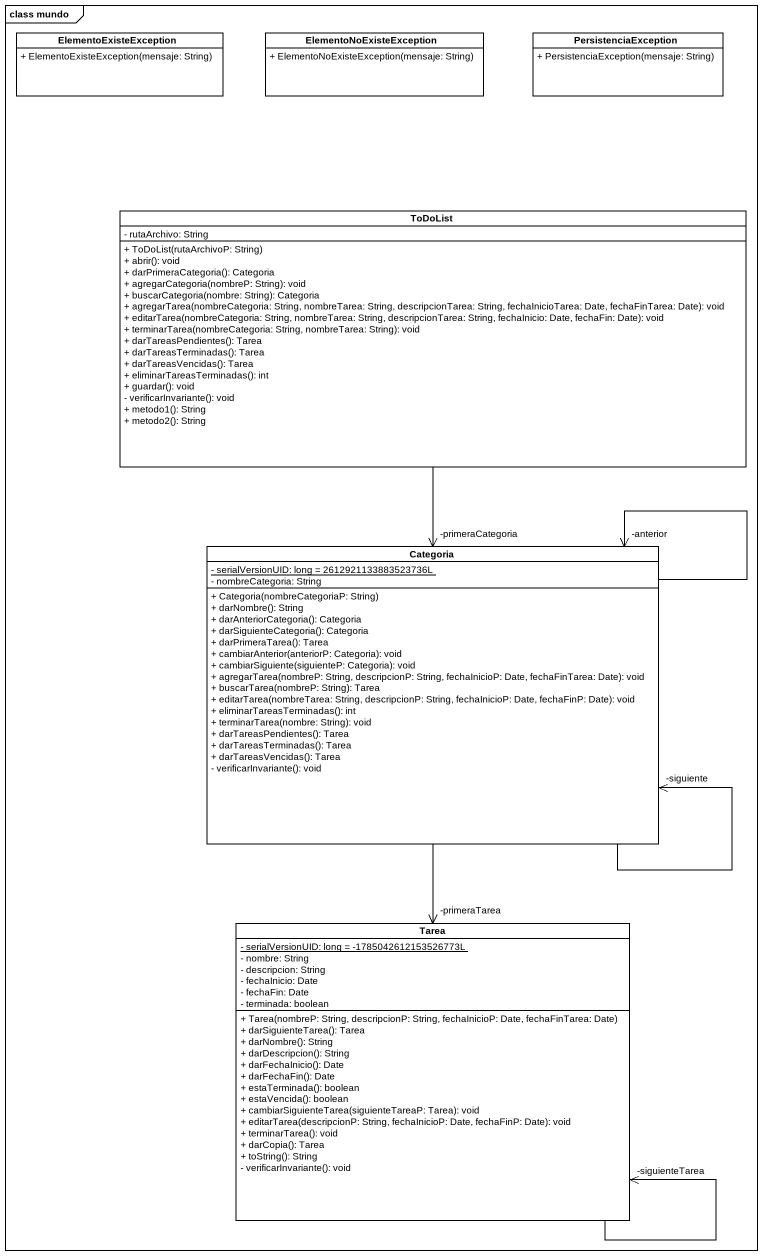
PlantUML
@startuml
mainframe class mundo
hide circle
hide empty members
skinparam classAttributeIconSize 0
class ElementoExisteException {
  + ElementoExisteException(mensaje: String)
}
class ElementoNoExisteException {
  + ElementoNoExisteException(mensaje: String)
}
class PersistenciaException {
  + PersistenciaException(mensaje: String)
}
class ToDoList {
  - rutaArchivo: String
  + ToDoList(rutaArchivoP: String)
  + abrir(): void
  + darPrimeraCategoria(): Categoria
  + agregarCategoria(nombreP: String): void
  + buscarCategoria(nombre: String): Categoria
  + agregarTarea(nombreCategoria: String, nombreTarea: String, descripcionTarea: String, fechaInicioTarea: Date, fechaFinTarea: Date): void
  + editarTarea(nombreCategoria: String, nombreTarea: String, descripcionTarea: String, fechaInicio: Date, fechaFin: Date): void
  + terminarTarea(nombreCategoria: String, nombreTarea: String): void
  + darTareasPendientes(): Tarea
  + darTareasTerminadas(): Tarea
  + darTareasVencidas(): Tarea
  + eliminarTareasTerminadas(): int
  + guardar(): void
  - verificarInvariante(): void
  + metodo1(): String
  + metodo2(): String
}
class Categoria {
  {static} - serialVersionUID: long = 2612921133883523736L
  - nombreCategoria: String
  + Categoria(nombreCategoriaP: String)
  + darNombre(): String
  + darAnteriorCategoria(): Categoria
  + darSiguienteCategoria(): Categoria
  + darPrimeraTarea(): Tarea
  + cambiarAnterior(anteriorP: Categoria): void
  + cambiarSiguiente(siguienteP: Categoria): void
  + agregarTarea(nombreP: String, descripcionP: String, fechaInicioP: Date, fechaFinTarea: Date): void
  + buscarTarea(nombreP: String): Tarea
  + editarTarea(nombreTarea: String, descripcionP: String, fechaInicioP: Date, fechaFinP: Date): void
  + eliminarTareasTerminadas(): int
  + terminarTarea(nombre: String): void
  + darTareasPendientes(): Tarea
  + darTareasTerminadas(): Tarea
  + darTareasVencidas(): Tarea
  - verificarInvariante(): void
}
class Tarea {
  {static} - serialVersionUID: long = -1785042612153526773L
  - nombre: String
  - descripcion: String
  - fechaInicio: Date
  - fechaFin: Date
  - terminada: boolean
  + Tarea(nombreP: String, descripcionP: String, fechaInicioP: Date, fechaFinTarea: Date)
  + darSiguienteTarea(): Tarea
  + darNombre(): String
  + darDescripcion(): String
  + darFechaInicio(): Date
  + darFechaFin(): Date
  + estaTerminada(): boolean
  + estaVencida(): boolean
  + cambiarSiguienteTarea(siguienteTareaP: Tarea): void
  + editarTarea(descripcionP: String, fechaInicioP: Date, fechaFinP: Date): void
  + terminarTarea(): void
  + darCopia(): Tarea
  + toString(): String
  - verificarInvariante(): void
}
ToDoList --> "-primeraCategoria" Categoria
Categoria --> "-anterior" Categoria
Categoria --> "-siguiente" Categoria
Categoria --> "-primeraTarea" Tarea
Tarea --> "-siguienteTarea" Tarea
@enduml
